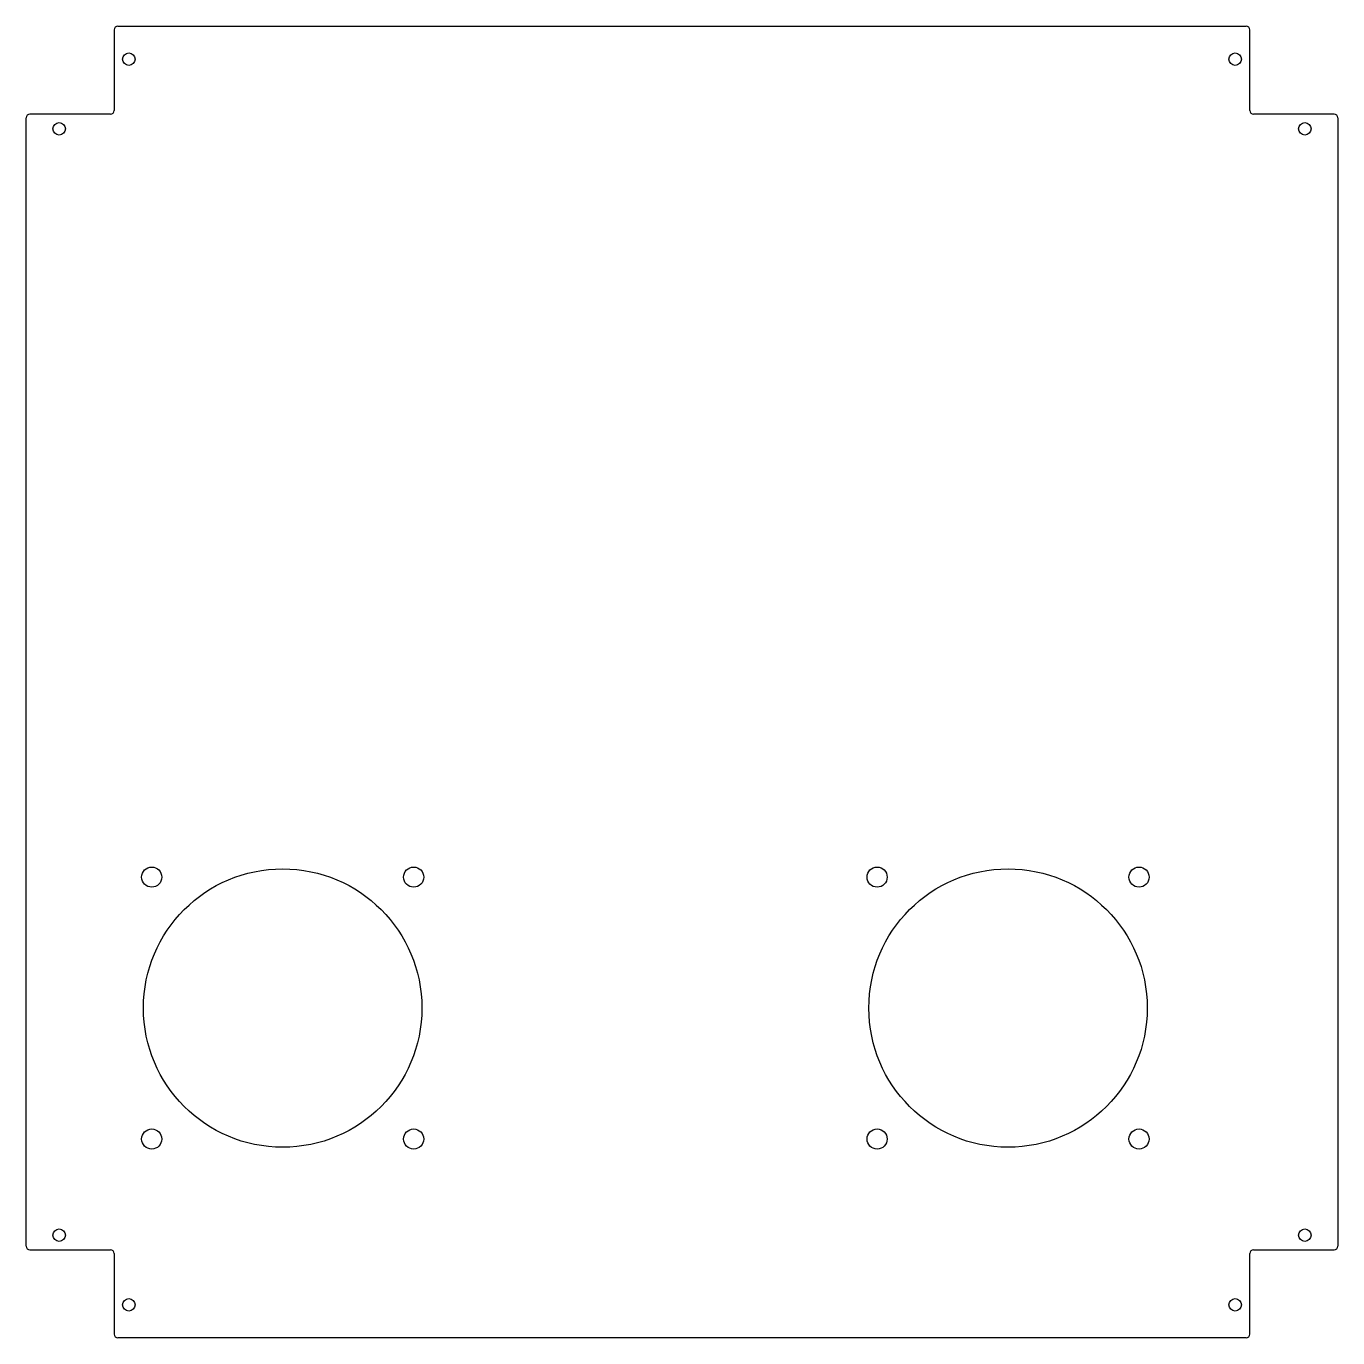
# Model space of a CAD drawing. Header units: millimetres. Extents: x -179 to 179, y -179 to 179.
import ezdxf

# ---------------------------------------------------------------- set-up
doc = ezdxf.new("R2010")
doc.units = ezdxf.units.MM

msp = doc.modelspace()

# ---------------------------------------------------------------- linework, layer by layer
at = {"color": 7, "linetype": 'Continuous', "lineweight": 25}
for p, q in [((-155, 178), (-155, 156)), ((-154, 179), (154, 179)), ((155, 156), (155, 178)), ((-179, -154), (-179, 154)), ((-156, 155), (-178, 155)), ((178, 155), (156, 155)), ((179, 154), (179, -154)), ((-178, -155), (-156, -155)), ((-155, -156), (-155, -178)), ((155, -178), (155, -156)), ((156, -155), (178, -155)), ((154, -179), (-154, -179))]:
    msp.add_line(p, q, dxfattribs=at)
for centre, radius in [((-151, 170), 1.7), ((151, 170), 1.7), ((-170, 151), 1.7), ((170, 151), 1.7), ((-144.75, -53.25), 2.75), ((-109, -89), 38), ((-73.25, -53.25), 2.75), ((53.25, -53.25), 2.75), ((89, -89), 38), ((124.75, -53.25), 2.75), ((-144.75, -124.75), 2.75), ((-73.25, -124.75), 2.75), ((53.25, -124.75), 2.75), ((124.75, -124.75), 2.75), ((-170, -151), 1.7), ((170, -151), 1.7), ((-151, -170), 1.7), ((151, -170), 1.7)]:
    msp.add_circle(centre, radius, dxfattribs=at)
for centre, start, end in [((154, 178), 0, 90), ((-154, 178), 90, 180), ((-178, 154), 90, 180), ((-156, 156), 270, 0), ((156, 156), 180, 270), ((178, 154), 360, 90), ((-178, -154), 180, 270), ((-156, -156), 0, 90), ((156, -156), 90, 180), ((178, -154), 270, 360), ((-154, -178), 180, 270), ((154, -178), 270, 360)]:
    msp.add_arc(centre, 1, start, end, dxfattribs=at)

doc.saveas('drawing.dxf')
